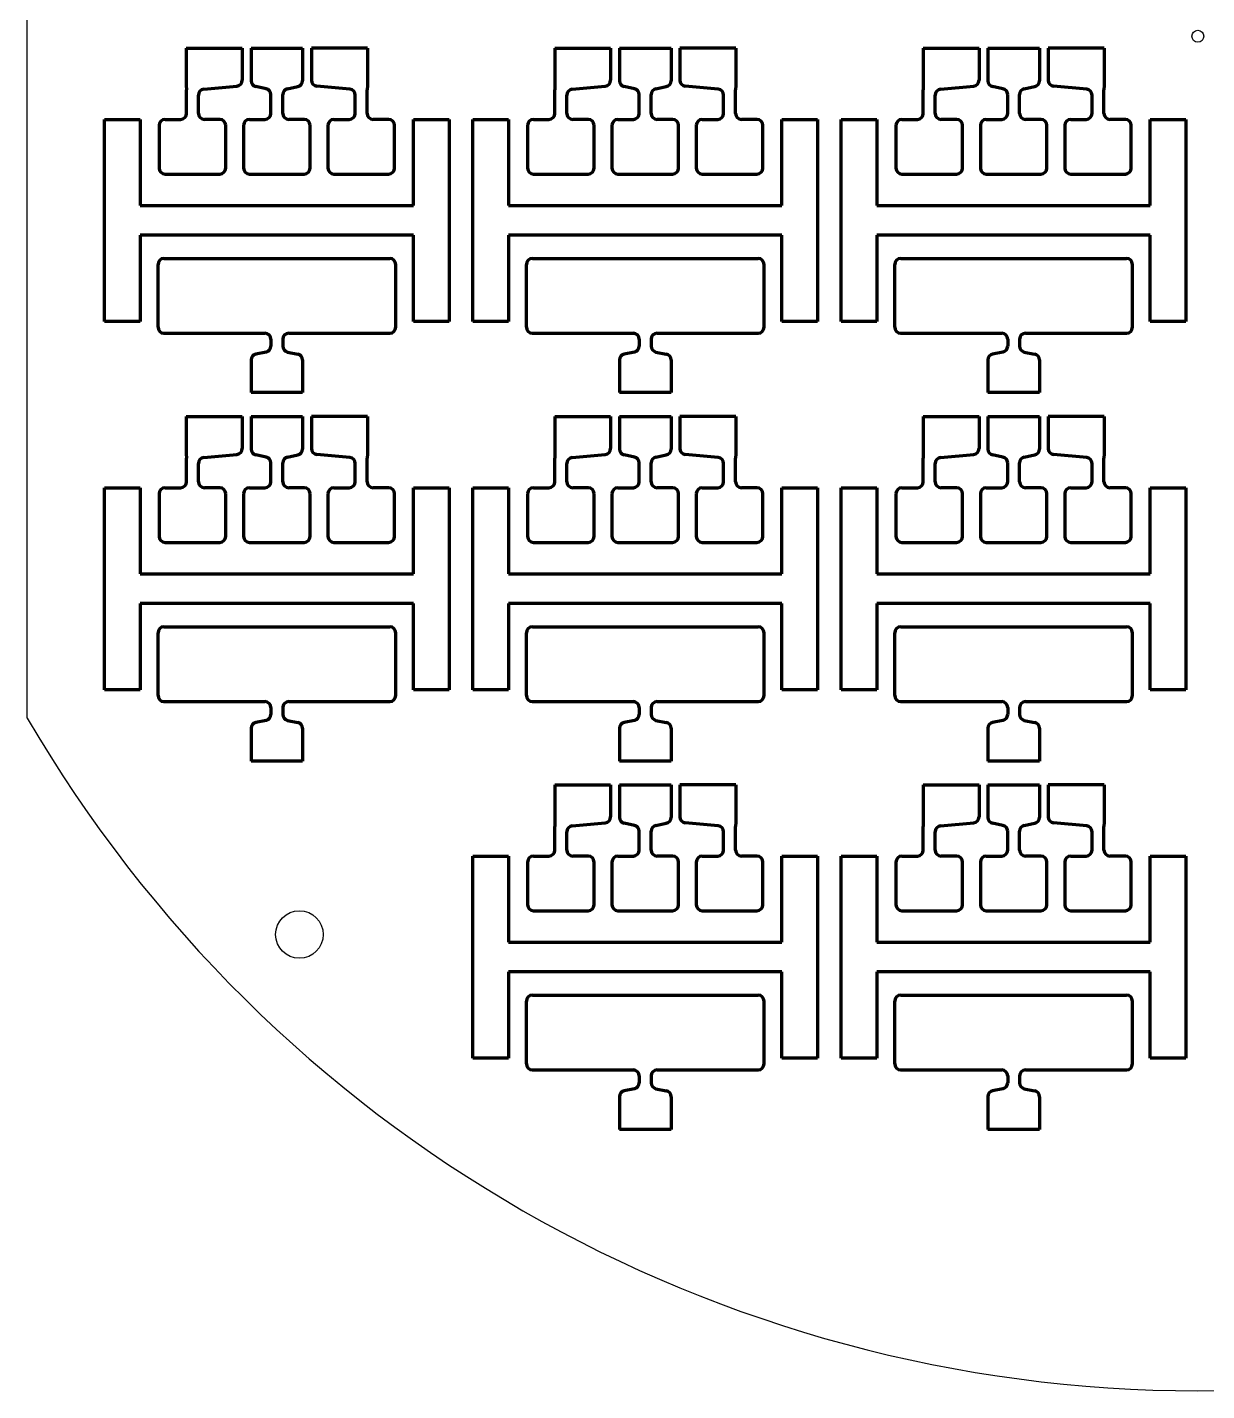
# Model space of a CAD drawing. Header units: millimetres. Extents: x 2372 to 2569, y 1689 to 1917.
# Drawn here: x 2372.4 to 2471.7, y 1689.3 to 1804 of the extents above; entities that cross this region are included whole.
import ezdxf

# ---------------------------------------------------------------- set-up
doc = ezdxf.new("R2010")
doc.units = ezdxf.units.MM
doc.layers.add('mask_hole', color=100, linetype='Continuous')
doc.layers.add('mask_outline', color=10, linetype='Continuous')
doc.layers.add('mask_stencil', color=30, linetype='Continuous', lineweight=70)

msp = doc.modelspace()

# ---------------------------------------------------------------- linework, layer by layer
at = {"layer": 'mask_hole'}
for centre, radius in [((2470.94, 1803.28), 0.5), ((2395.34, 1727.68), 2)]:
    msp.add_circle(centre, radius, dxfattribs=at)
at = {"layer": 'mask_outline'}
msp.add_line((2372.44, 1745.88), (2372.44, 1860.68), dxfattribs=at)
msp.add_arc((2470.94, 1803.28), 114, 210.2314, 329.7768, dxfattribs=at)
at = {"layer": 'mask_stencil'}
for p, q in [((2385.82, 1802.28), (2390.53, 1802.28)), ((2385.82, 1802.28), (2385.82, 1799.13)), ((2390.53, 1802.28), (2390.53, 1799.58)), ((2391.27, 1802.28), (2395.61, 1802.28)), ((2391.27, 1802.28), (2391.27, 1799.53)), ((2395.61, 1802.28), (2395.61, 1799.53)), ((2401.06, 1802.28), (2396.35, 1802.28)), ((2396.35, 1802.28), (2396.35, 1799.58)), ((2401.06, 1802.28), (2401.06, 1799.13)), ((2416.82, 1802.28), (2421.53, 1802.28)), ((2416.82, 1802.28), (2416.82, 1799.13)), ((2421.53, 1802.28), (2421.53, 1799.58)), ((2422.27, 1802.28), (2426.61, 1802.28)), ((2422.27, 1802.28), (2422.27, 1799.53)), ((2426.61, 1802.28), (2426.61, 1799.53)), ((2432.06, 1802.28), (2427.35, 1802.28)), ((2427.35, 1802.28), (2427.35, 1799.58)), ((2432.06, 1802.28), (2432.06, 1799.13)), ((2447.82, 1802.28), (2452.53, 1802.28)), ((2447.82, 1802.28), (2447.82, 1799.13)), ((2452.53, 1802.28), (2452.53, 1799.58)), ((2453.27, 1802.28), (2457.61, 1802.28)), ((2453.27, 1802.28), (2453.27, 1799.53)), ((2457.61, 1802.28), (2457.61, 1799.53)), ((2463.06, 1802.28), (2458.35, 1802.28)), ((2458.35, 1802.28), (2458.35, 1799.58)), ((2463.06, 1802.28), (2463.06, 1799.13)), ((2385.82, 1799.13), (2385.84, 1798.78)), ((2385.84, 1796.78), (2385.84, 1798.78)), ((2386.84, 1796.78), (2386.84, 1798.33)), ((2387.29, 1798.82), (2390.08, 1799.08)), ((2392.54, 1798.86), (2391.67, 1799.04)), ((2392.94, 1796.78), (2392.94, 1798.37)), ((2393.94, 1796.78), (2393.94, 1798.37)), ((2394.34, 1798.86), (2395.21, 1799.04)), ((2399.59, 1798.82), (2396.8, 1799.08)), ((2400.04, 1796.78), (2400.04, 1798.33)), ((2401.06, 1799.13), (2401.04, 1798.78)), ((2401.04, 1796.78), (2401.04, 1798.78)), ((2416.82, 1799.13), (2416.84, 1798.78)), ((2416.84, 1796.78), (2416.84, 1798.78)), ((2417.84, 1796.78), (2417.84, 1798.33)), ((2418.29, 1798.82), (2421.08, 1799.08)), ((2423.54, 1798.86), (2422.67, 1799.04)), ((2423.94, 1796.78), (2423.94, 1798.37)), ((2424.94, 1796.78), (2424.94, 1798.37)), ((2425.34, 1798.86), (2426.21, 1799.04)), ((2430.59, 1798.82), (2427.8, 1799.08)), ((2431.04, 1796.78), (2431.04, 1798.33)), ((2432.06, 1799.13), (2432.04, 1798.78)), ((2432.04, 1796.78), (2432.04, 1798.78)), ((2447.82, 1799.13), (2447.84, 1798.78)), ((2447.84, 1796.78), (2447.84, 1798.78)), ((2448.84, 1796.78), (2448.84, 1798.33)), ((2449.29, 1798.82), (2452.08, 1799.08)), ((2454.54, 1798.86), (2453.67, 1799.04)), ((2454.94, 1796.78), (2454.94, 1798.37)), ((2455.94, 1796.78), (2455.94, 1798.37)), ((2456.34, 1798.86), (2457.21, 1799.04)), ((2461.59, 1798.82), (2458.8, 1799.08)), ((2462.04, 1796.78), (2462.04, 1798.33)), ((2463.06, 1799.13), (2463.04, 1798.78)), ((2463.04, 1796.78), (2463.04, 1798.78)), ((2378.94, 1796.28), (2381.94, 1796.28)), ((2378.94, 1779.28), (2378.94, 1796.28)), ((2381.94, 1796.28), (2381.94, 1789.03)), ((2384.04, 1796.28), (2385.34, 1796.28)), ((2388.64, 1796.28), (2387.34, 1796.28)), ((2391.14, 1796.28), (2392.44, 1796.28)), ((2395.74, 1796.28), (2394.44, 1796.28)), ((2398.24, 1796.28), (2399.54, 1796.28)), ((2402.84, 1796.28), (2401.54, 1796.28)), ((2404.94, 1789.03), (2404.94, 1796.28)), ((2404.94, 1796.28), (2407.94, 1796.28)), ((2407.94, 1796.28), (2407.94, 1779.28)), ((2409.94, 1796.28), (2412.94, 1796.28)), ((2409.94, 1779.28), (2409.94, 1796.28)), ((2412.94, 1796.28), (2412.94, 1789.03)), ((2415.04, 1796.28), (2416.34, 1796.28)), ((2419.64, 1796.28), (2418.34, 1796.28)), ((2422.14, 1796.28), (2423.44, 1796.28)), ((2426.74, 1796.28), (2425.44, 1796.28)), ((2429.24, 1796.28), (2430.54, 1796.28)), ((2433.84, 1796.28), (2432.54, 1796.28)), ((2435.94, 1789.03), (2435.94, 1796.28)), ((2435.94, 1796.28), (2438.94, 1796.28)), ((2438.94, 1796.28), (2438.94, 1779.28)), ((2440.94, 1796.28), (2443.94, 1796.28)), ((2440.94, 1779.28), (2440.94, 1796.28)), ((2443.94, 1796.28), (2443.94, 1789.03)), ((2446.04, 1796.28), (2447.34, 1796.28)), ((2450.64, 1796.28), (2449.34, 1796.28)), ((2453.14, 1796.28), (2454.44, 1796.28)), ((2457.74, 1796.28), (2456.44, 1796.28)), ((2460.24, 1796.28), (2461.54, 1796.28)), ((2464.84, 1796.28), (2463.54, 1796.28)), ((2466.94, 1789.03), (2466.94, 1796.28)), ((2466.94, 1796.28), (2469.94, 1796.28)), ((2469.94, 1796.28), (2469.94, 1779.28)), ((2383.54, 1795.78), (2383.54, 1792.18)), ((2389.14, 1792.18), (2389.14, 1795.78)), ((2390.64, 1795.78), (2390.64, 1792.18)), ((2396.24, 1792.18), (2396.24, 1795.78)), ((2397.74, 1795.78), (2397.74, 1792.18)), ((2403.34, 1792.18), (2403.34, 1795.78)), ((2414.54, 1795.78), (2414.54, 1792.18)), ((2420.14, 1792.18), (2420.14, 1795.78)), ((2421.64, 1795.78), (2421.64, 1792.18)), ((2427.24, 1792.18), (2427.24, 1795.78)), ((2428.74, 1795.78), (2428.74, 1792.18)), ((2434.34, 1792.18), (2434.34, 1795.78)), ((2445.54, 1795.78), (2445.54, 1792.18)), ((2451.14, 1792.18), (2451.14, 1795.78)), ((2452.64, 1795.78), (2452.64, 1792.18)), ((2458.24, 1792.18), (2458.24, 1795.78)), ((2459.74, 1795.78), (2459.74, 1792.18)), ((2465.34, 1792.18), (2465.34, 1795.78)), ((2384.04, 1791.68), (2388.64, 1791.68)), ((2391.14, 1791.68), (2395.74, 1791.68)), ((2398.24, 1791.68), (2402.84, 1791.68)), ((2415.04, 1791.68), (2419.64, 1791.68)), ((2422.14, 1791.68), (2426.74, 1791.68)), ((2429.24, 1791.68), (2433.84, 1791.68)), ((2446.04, 1791.68), (2450.64, 1791.68)), ((2453.14, 1791.68), (2457.74, 1791.68)), ((2460.24, 1791.68), (2464.84, 1791.68)), ((2381.94, 1789.03), (2404.94, 1789.03)), ((2412.94, 1789.03), (2435.94, 1789.03)), ((2443.94, 1789.03), (2466.94, 1789.03)), ((2404.94, 1786.53), (2381.94, 1786.53)), ((2381.94, 1786.53), (2381.94, 1779.28)), ((2404.94, 1779.28), (2404.94, 1786.53)), ((2435.94, 1786.53), (2412.94, 1786.53)), ((2412.94, 1786.53), (2412.94, 1779.28)), ((2435.94, 1779.28), (2435.94, 1786.53)), ((2466.94, 1786.53), (2443.94, 1786.53)), ((2443.94, 1786.53), (2443.94, 1779.28)), ((2466.94, 1779.28), (2466.94, 1786.53)), ((2383.94, 1784.58), (2402.94, 1784.58)), ((2414.94, 1784.58), (2433.94, 1784.58)), ((2445.94, 1784.58), (2464.94, 1784.58)), ((2383.44, 1778.78), (2383.44, 1784.08)), ((2403.44, 1778.78), (2403.44, 1784.08)), ((2414.44, 1778.78), (2414.44, 1784.08)), ((2434.44, 1778.78), (2434.44, 1784.08)), ((2445.44, 1778.78), (2445.44, 1784.08)), ((2465.44, 1778.78), (2465.44, 1784.08)), ((2381.94, 1779.28), (2378.94, 1779.28)), ((2407.94, 1779.28), (2404.94, 1779.28)), ((2412.94, 1779.28), (2409.94, 1779.28)), ((2438.94, 1779.28), (2435.94, 1779.28)), ((2443.94, 1779.28), (2440.94, 1779.28)), ((2469.94, 1779.28), (2466.94, 1779.28)), ((2383.94, 1778.28), (2392.44, 1778.28)), ((2392.94, 1777.78), (2392.94, 1777.19)), ((2393.94, 1777.78), (2393.94, 1777.19)), ((2394.44, 1778.28), (2402.94, 1778.28)), ((2414.94, 1778.28), (2423.44, 1778.28)), ((2423.94, 1777.78), (2423.94, 1777.19)), ((2424.94, 1777.78), (2424.94, 1777.19)), ((2425.44, 1778.28), (2433.94, 1778.28)), ((2445.94, 1778.28), (2454.44, 1778.28)), ((2454.94, 1777.78), (2454.94, 1777.19)), ((2455.94, 1777.78), (2455.94, 1777.19)), ((2456.44, 1778.28), (2464.94, 1778.28)), ((2392.54, 1776.7), (2391.67, 1776.52)), ((2394.34, 1776.7), (2395.21, 1776.52)), ((2423.54, 1776.7), (2422.67, 1776.52)), ((2425.34, 1776.7), (2426.21, 1776.52)), ((2454.54, 1776.7), (2453.67, 1776.52)), ((2456.34, 1776.7), (2457.21, 1776.52)), ((2391.27, 1776.03), (2391.27, 1773.28)), ((2395.61, 1776.03), (2395.61, 1773.28)), ((2422.27, 1776.03), (2422.27, 1773.28)), ((2426.61, 1776.03), (2426.61, 1773.28)), ((2453.27, 1776.03), (2453.27, 1773.28)), ((2457.61, 1776.03), (2457.61, 1773.28)), ((2395.61, 1773.28), (2391.27, 1773.28)), ((2426.61, 1773.28), (2422.27, 1773.28)), ((2457.61, 1773.28), (2453.27, 1773.28)), ((2385.82, 1771.28), (2390.53, 1771.28)), ((2385.82, 1771.28), (2385.82, 1768.13)), ((2390.53, 1771.28), (2390.53, 1768.58)), ((2391.27, 1771.28), (2395.61, 1771.28)), ((2391.27, 1771.28), (2391.27, 1768.53)), ((2395.61, 1771.28), (2395.61, 1768.53)), ((2401.06, 1771.28), (2396.35, 1771.28)), ((2396.35, 1771.28), (2396.35, 1768.58)), ((2401.06, 1771.28), (2401.06, 1768.13)), ((2416.82, 1771.28), (2421.53, 1771.28)), ((2416.82, 1771.28), (2416.82, 1768.13)), ((2421.53, 1771.28), (2421.53, 1768.58)), ((2422.27, 1771.28), (2426.61, 1771.28)), ((2422.27, 1771.28), (2422.27, 1768.53)), ((2426.61, 1771.28), (2426.61, 1768.53)), ((2432.06, 1771.28), (2427.35, 1771.28)), ((2427.35, 1771.28), (2427.35, 1768.58)), ((2432.06, 1771.28), (2432.06, 1768.13)), ((2447.82, 1771.28), (2452.53, 1771.28)), ((2447.82, 1771.28), (2447.82, 1768.13)), ((2452.53, 1771.28), (2452.53, 1768.58)), ((2453.27, 1771.28), (2457.61, 1771.28)), ((2453.27, 1771.28), (2453.27, 1768.53)), ((2457.61, 1771.28), (2457.61, 1768.53)), ((2463.06, 1771.28), (2458.35, 1771.28)), ((2458.35, 1771.28), (2458.35, 1768.58)), ((2463.06, 1771.28), (2463.06, 1768.13)), ((2385.82, 1768.13), (2385.84, 1767.78)), ((2385.84, 1765.78), (2385.84, 1767.78)), ((2386.84, 1765.78), (2386.84, 1767.33)), ((2387.29, 1767.82), (2390.08, 1768.08)), ((2392.54, 1767.86), (2391.67, 1768.04)), ((2392.94, 1765.78), (2392.94, 1767.37)), ((2393.94, 1765.78), (2393.94, 1767.37)), ((2394.34, 1767.86), (2395.21, 1768.04)), ((2399.59, 1767.82), (2396.8, 1768.08)), ((2400.04, 1765.78), (2400.04, 1767.33)), ((2401.06, 1768.13), (2401.04, 1767.78)), ((2401.04, 1765.78), (2401.04, 1767.78)), ((2416.82, 1768.13), (2416.84, 1767.78)), ((2416.84, 1765.78), (2416.84, 1767.78)), ((2417.84, 1765.78), (2417.84, 1767.33)), ((2418.29, 1767.82), (2421.08, 1768.08)), ((2423.54, 1767.86), (2422.67, 1768.04)), ((2423.94, 1765.78), (2423.94, 1767.37)), ((2424.94, 1765.78), (2424.94, 1767.37)), ((2425.34, 1767.86), (2426.21, 1768.04)), ((2430.59, 1767.82), (2427.8, 1768.08)), ((2431.04, 1765.78), (2431.04, 1767.33)), ((2432.06, 1768.13), (2432.04, 1767.78)), ((2432.04, 1765.78), (2432.04, 1767.78)), ((2447.82, 1768.13), (2447.84, 1767.78)), ((2447.84, 1765.78), (2447.84, 1767.78)), ((2448.84, 1765.78), (2448.84, 1767.33)), ((2449.29, 1767.82), (2452.08, 1768.08)), ((2454.54, 1767.86), (2453.67, 1768.04)), ((2454.94, 1765.78), (2454.94, 1767.37)), ((2455.94, 1765.78), (2455.94, 1767.37)), ((2456.34, 1767.86), (2457.21, 1768.04)), ((2461.59, 1767.82), (2458.8, 1768.08)), ((2462.04, 1765.78), (2462.04, 1767.33)), ((2463.06, 1768.13), (2463.04, 1767.78)), ((2463.04, 1765.78), (2463.04, 1767.78)), ((2378.94, 1765.28), (2381.94, 1765.28)), ((2378.94, 1748.28), (2378.94, 1765.28)), ((2381.94, 1765.28), (2381.94, 1758.03)), ((2384.04, 1765.28), (2385.34, 1765.28)), ((2388.64, 1765.28), (2387.34, 1765.28)), ((2391.14, 1765.28), (2392.44, 1765.28)), ((2395.74, 1765.28), (2394.44, 1765.28)), ((2398.24, 1765.28), (2399.54, 1765.28)), ((2402.84, 1765.28), (2401.54, 1765.28)), ((2404.94, 1758.03), (2404.94, 1765.28)), ((2404.94, 1765.28), (2407.94, 1765.28)), ((2407.94, 1765.28), (2407.94, 1748.28)), ((2409.94, 1765.28), (2412.94, 1765.28)), ((2409.94, 1748.28), (2409.94, 1765.28)), ((2412.94, 1765.28), (2412.94, 1758.03)), ((2415.04, 1765.28), (2416.34, 1765.28)), ((2419.64, 1765.28), (2418.34, 1765.28)), ((2422.14, 1765.28), (2423.44, 1765.28)), ((2426.74, 1765.28), (2425.44, 1765.28)), ((2429.24, 1765.28), (2430.54, 1765.28)), ((2433.84, 1765.28), (2432.54, 1765.28)), ((2435.94, 1758.03), (2435.94, 1765.28)), ((2435.94, 1765.28), (2438.94, 1765.28)), ((2438.94, 1765.28), (2438.94, 1748.28)), ((2440.94, 1765.28), (2443.94, 1765.28)), ((2440.94, 1748.28), (2440.94, 1765.28)), ((2443.94, 1765.28), (2443.94, 1758.03)), ((2446.04, 1765.28), (2447.34, 1765.28)), ((2450.64, 1765.28), (2449.34, 1765.28)), ((2453.14, 1765.28), (2454.44, 1765.28)), ((2457.74, 1765.28), (2456.44, 1765.28)), ((2460.24, 1765.28), (2461.54, 1765.28)), ((2464.84, 1765.28), (2463.54, 1765.28)), ((2466.94, 1758.03), (2466.94, 1765.28)), ((2466.94, 1765.28), (2469.94, 1765.28)), ((2469.94, 1765.28), (2469.94, 1748.28)), ((2383.54, 1764.78), (2383.54, 1761.18)), ((2389.14, 1761.18), (2389.14, 1764.78)), ((2390.64, 1764.78), (2390.64, 1761.18)), ((2396.24, 1761.18), (2396.24, 1764.78)), ((2397.74, 1764.78), (2397.74, 1761.18)), ((2403.34, 1761.18), (2403.34, 1764.78)), ((2414.54, 1764.78), (2414.54, 1761.18)), ((2420.14, 1761.18), (2420.14, 1764.78)), ((2421.64, 1764.78), (2421.64, 1761.18)), ((2427.24, 1761.18), (2427.24, 1764.78)), ((2428.74, 1764.78), (2428.74, 1761.18)), ((2434.34, 1761.18), (2434.34, 1764.78)), ((2445.54, 1764.78), (2445.54, 1761.18)), ((2451.14, 1761.18), (2451.14, 1764.78)), ((2452.64, 1764.78), (2452.64, 1761.18)), ((2458.24, 1761.18), (2458.24, 1764.78)), ((2459.74, 1764.78), (2459.74, 1761.18)), ((2465.34, 1761.18), (2465.34, 1764.78)), ((2384.04, 1760.68), (2388.64, 1760.68)), ((2391.14, 1760.68), (2395.74, 1760.68)), ((2398.24, 1760.68), (2402.84, 1760.68)), ((2415.04, 1760.68), (2419.64, 1760.68)), ((2422.14, 1760.68), (2426.74, 1760.68)), ((2429.24, 1760.68), (2433.84, 1760.68)), ((2446.04, 1760.68), (2450.64, 1760.68)), ((2453.14, 1760.68), (2457.74, 1760.68)), ((2460.24, 1760.68), (2464.84, 1760.68)), ((2381.94, 1758.03), (2404.94, 1758.03)), ((2412.94, 1758.03), (2435.94, 1758.03)), ((2443.94, 1758.03), (2466.94, 1758.03)), ((2404.94, 1755.53), (2381.94, 1755.53)), ((2381.94, 1755.53), (2381.94, 1748.28)), ((2404.94, 1748.28), (2404.94, 1755.53)), ((2435.94, 1755.53), (2412.94, 1755.53)), ((2412.94, 1755.53), (2412.94, 1748.28)), ((2435.94, 1748.28), (2435.94, 1755.53)), ((2466.94, 1755.53), (2443.94, 1755.53)), ((2443.94, 1755.53), (2443.94, 1748.28)), ((2466.94, 1748.28), (2466.94, 1755.53)), ((2383.94, 1753.58), (2402.94, 1753.58)), ((2414.94, 1753.58), (2433.94, 1753.58)), ((2445.94, 1753.58), (2464.94, 1753.58)), ((2383.44, 1747.78), (2383.44, 1753.08)), ((2403.44, 1747.78), (2403.44, 1753.08)), ((2414.44, 1747.78), (2414.44, 1753.08)), ((2434.44, 1747.78), (2434.44, 1753.08)), ((2445.44, 1747.78), (2445.44, 1753.08)), ((2465.44, 1747.78), (2465.44, 1753.08)), ((2381.94, 1748.28), (2378.94, 1748.28)), ((2407.94, 1748.28), (2404.94, 1748.28)), ((2412.94, 1748.28), (2409.94, 1748.28)), ((2438.94, 1748.28), (2435.94, 1748.28)), ((2443.94, 1748.28), (2440.94, 1748.28)), ((2469.94, 1748.28), (2466.94, 1748.28)), ((2383.94, 1747.28), (2392.44, 1747.28)), ((2392.94, 1746.78), (2392.94, 1746.19)), ((2393.94, 1746.78), (2393.94, 1746.19)), ((2394.44, 1747.28), (2402.94, 1747.28)), ((2414.94, 1747.28), (2423.44, 1747.28)), ((2423.94, 1746.78), (2423.94, 1746.19)), ((2424.94, 1746.78), (2424.94, 1746.19)), ((2425.44, 1747.28), (2433.94, 1747.28)), ((2445.94, 1747.28), (2454.44, 1747.28)), ((2454.94, 1746.78), (2454.94, 1746.19)), ((2455.94, 1746.78), (2455.94, 1746.19)), ((2456.44, 1747.28), (2464.94, 1747.28)), ((2392.54, 1745.7), (2391.67, 1745.52)), ((2394.34, 1745.7), (2395.21, 1745.52)), ((2423.54, 1745.7), (2422.67, 1745.52)), ((2425.34, 1745.7), (2426.21, 1745.52)), ((2454.54, 1745.7), (2453.67, 1745.52)), ((2456.34, 1745.7), (2457.21, 1745.52)), ((2391.27, 1745.03), (2391.27, 1742.28)), ((2395.61, 1745.03), (2395.61, 1742.28)), ((2422.27, 1745.03), (2422.27, 1742.28)), ((2426.61, 1745.03), (2426.61, 1742.28)), ((2453.27, 1745.03), (2453.27, 1742.28)), ((2457.61, 1745.03), (2457.61, 1742.28)), ((2395.61, 1742.28), (2391.27, 1742.28)), ((2426.61, 1742.28), (2422.27, 1742.28)), ((2457.61, 1742.28), (2453.27, 1742.28)), ((2416.82, 1740.28), (2421.53, 1740.28)), ((2416.82, 1740.28), (2416.82, 1737.13)), ((2421.53, 1740.28), (2421.53, 1737.58)), ((2422.27, 1740.28), (2426.61, 1740.28)), ((2422.27, 1740.28), (2422.27, 1737.53)), ((2426.61, 1740.28), (2426.61, 1737.53)), ((2432.06, 1740.28), (2427.35, 1740.28)), ((2427.35, 1740.28), (2427.35, 1737.58)), ((2432.06, 1740.28), (2432.06, 1737.13)), ((2447.82, 1740.28), (2452.53, 1740.28)), ((2447.82, 1740.28), (2447.82, 1737.13)), ((2452.53, 1740.28), (2452.53, 1737.58)), ((2453.27, 1740.28), (2457.61, 1740.28)), ((2453.27, 1740.28), (2453.27, 1737.53)), ((2457.61, 1740.28), (2457.61, 1737.53)), ((2463.06, 1740.28), (2458.35, 1740.28)), ((2458.35, 1740.28), (2458.35, 1737.58)), ((2463.06, 1740.28), (2463.06, 1737.13)), ((2416.82, 1737.13), (2416.84, 1736.78)), ((2416.84, 1734.78), (2416.84, 1736.78)), ((2417.84, 1734.78), (2417.84, 1736.33)), ((2418.29, 1736.82), (2421.08, 1737.08)), ((2423.54, 1736.86), (2422.67, 1737.04)), ((2423.94, 1734.78), (2423.94, 1736.37)), ((2424.94, 1734.78), (2424.94, 1736.37)), ((2425.34, 1736.86), (2426.21, 1737.04)), ((2430.59, 1736.82), (2427.8, 1737.08)), ((2431.04, 1734.78), (2431.04, 1736.33)), ((2432.06, 1737.13), (2432.04, 1736.78)), ((2432.04, 1734.78), (2432.04, 1736.78)), ((2447.82, 1737.13), (2447.84, 1736.78)), ((2447.84, 1734.78), (2447.84, 1736.78)), ((2448.84, 1734.78), (2448.84, 1736.33)), ((2449.29, 1736.82), (2452.08, 1737.08)), ((2454.54, 1736.86), (2453.67, 1737.04)), ((2454.94, 1734.78), (2454.94, 1736.37)), ((2455.94, 1734.78), (2455.94, 1736.37)), ((2456.34, 1736.86), (2457.21, 1737.04)), ((2461.59, 1736.82), (2458.8, 1737.08)), ((2462.04, 1734.78), (2462.04, 1736.33)), ((2463.06, 1737.13), (2463.04, 1736.78)), ((2463.04, 1734.78), (2463.04, 1736.78)), ((2409.94, 1734.28), (2412.94, 1734.28)), ((2409.94, 1717.28), (2409.94, 1734.28)), ((2412.94, 1734.28), (2412.94, 1727.03)), ((2415.04, 1734.28), (2416.34, 1734.28)), ((2419.64, 1734.28), (2418.34, 1734.28)), ((2422.14, 1734.28), (2423.44, 1734.28)), ((2426.74, 1734.28), (2425.44, 1734.28)), ((2429.24, 1734.28), (2430.54, 1734.28)), ((2433.84, 1734.28), (2432.54, 1734.28)), ((2435.94, 1727.03), (2435.94, 1734.28)), ((2435.94, 1734.28), (2438.94, 1734.28)), ((2438.94, 1734.28), (2438.94, 1717.28)), ((2440.94, 1734.28), (2443.94, 1734.28)), ((2440.94, 1717.28), (2440.94, 1734.28)), ((2443.94, 1734.28), (2443.94, 1727.03)), ((2446.04, 1734.28), (2447.34, 1734.28)), ((2450.64, 1734.28), (2449.34, 1734.28)), ((2453.14, 1734.28), (2454.44, 1734.28)), ((2457.74, 1734.28), (2456.44, 1734.28)), ((2460.24, 1734.28), (2461.54, 1734.28)), ((2464.84, 1734.28), (2463.54, 1734.28)), ((2466.94, 1727.03), (2466.94, 1734.28)), ((2466.94, 1734.28), (2469.94, 1734.28)), ((2469.94, 1734.28), (2469.94, 1717.28)), ((2414.54, 1733.78), (2414.54, 1730.18)), ((2420.14, 1730.18), (2420.14, 1733.78)), ((2421.64, 1733.78), (2421.64, 1730.18)), ((2427.24, 1730.18), (2427.24, 1733.78)), ((2428.74, 1733.78), (2428.74, 1730.18)), ((2434.34, 1730.18), (2434.34, 1733.78)), ((2445.54, 1733.78), (2445.54, 1730.18)), ((2451.14, 1730.18), (2451.14, 1733.78)), ((2452.64, 1733.78), (2452.64, 1730.18)), ((2458.24, 1730.18), (2458.24, 1733.78)), ((2459.74, 1733.78), (2459.74, 1730.18)), ((2465.34, 1730.18), (2465.34, 1733.78)), ((2415.04, 1729.68), (2419.64, 1729.68)), ((2422.14, 1729.68), (2426.74, 1729.68)), ((2429.24, 1729.68), (2433.84, 1729.68)), ((2446.04, 1729.68), (2450.64, 1729.68)), ((2453.14, 1729.68), (2457.74, 1729.68)), ((2460.24, 1729.68), (2464.84, 1729.68)), ((2412.94, 1727.03), (2435.94, 1727.03)), ((2443.94, 1727.03), (2466.94, 1727.03)), ((2435.94, 1724.53), (2412.94, 1724.53)), ((2412.94, 1724.53), (2412.94, 1717.28)), ((2435.94, 1717.28), (2435.94, 1724.53)), ((2466.94, 1724.53), (2443.94, 1724.53)), ((2443.94, 1724.53), (2443.94, 1717.28)), ((2466.94, 1717.28), (2466.94, 1724.53)), ((2414.94, 1722.58), (2433.94, 1722.58)), ((2445.94, 1722.58), (2464.94, 1722.58)), ((2414.44, 1716.78), (2414.44, 1722.08)), ((2434.44, 1716.78), (2434.44, 1722.08)), ((2445.44, 1716.78), (2445.44, 1722.08)), ((2465.44, 1716.78), (2465.44, 1722.08)), ((2412.94, 1717.28), (2409.94, 1717.28)), ((2438.94, 1717.28), (2435.94, 1717.28)), ((2443.94, 1717.28), (2440.94, 1717.28)), ((2469.94, 1717.28), (2466.94, 1717.28)), ((2414.94, 1716.28), (2423.44, 1716.28)), ((2423.94, 1715.78), (2423.94, 1715.19)), ((2424.94, 1715.78), (2424.94, 1715.19)), ((2425.44, 1716.28), (2433.94, 1716.28)), ((2445.94, 1716.28), (2454.44, 1716.28)), ((2454.94, 1715.78), (2454.94, 1715.19)), ((2455.94, 1715.78), (2455.94, 1715.19)), ((2456.44, 1716.28), (2464.94, 1716.28)), ((2423.54, 1714.7), (2422.67, 1714.52)), ((2425.34, 1714.7), (2426.21, 1714.52)), ((2454.54, 1714.7), (2453.67, 1714.52)), ((2456.34, 1714.7), (2457.21, 1714.52)), ((2422.27, 1714.03), (2422.27, 1711.28)), ((2426.61, 1714.03), (2426.61, 1711.28)), ((2453.27, 1714.03), (2453.27, 1711.28)), ((2457.61, 1714.03), (2457.61, 1711.28)), ((2426.61, 1711.28), (2422.27, 1711.28)), ((2457.61, 1711.28), (2453.27, 1711.28))]:
    msp.add_line(p, q, dxfattribs=at)
for centre, start, end in [((2390.03, 1799.58), 275.3386, 360), ((2391.77, 1799.53), 180, 258.3428), ((2395.11, 1799.53), 281.6572, 0), ((2396.85, 1799.58), 180, 264.6614), ((2421.03, 1799.58), 275.3386, 360), ((2422.77, 1799.53), 180, 258.3428), ((2426.11, 1799.53), 281.6572, 0), ((2427.85, 1799.58), 180, 264.6614), ((2452.03, 1799.58), 275.3386, 360), ((2453.77, 1799.53), 180, 258.3428), ((2457.11, 1799.53), 281.6572, 0), ((2458.85, 1799.58), 180, 264.6614), ((2387.34, 1798.33), 95.3386, 179.9989), ((2392.44, 1798.37), 0, 78.3428), ((2394.44, 1798.37), 101.6572, 179.9988), ((2399.54, 1798.33), 0.0011, 84.6614), ((2418.34, 1798.33), 95.3386, 179.9989), ((2423.44, 1798.37), 0, 78.3428), ((2425.44, 1798.37), 101.6572, 179.9988), ((2430.54, 1798.33), 0.0011, 84.6614), ((2449.34, 1798.33), 95.3386, 179.9989), ((2454.44, 1798.37), 0, 78.3428), ((2456.44, 1798.37), 101.6572, 179.9988), ((2461.54, 1798.33), 0.0011, 84.6614), ((2384.04, 1795.78), 90, 180), ((2385.34, 1796.78), 270, 0), ((2387.34, 1796.78), 180, 270), ((2388.64, 1795.78), 0, 90), ((2391.14, 1795.78), 90, 180), ((2392.44, 1796.78), 270, 0), ((2394.44, 1796.78), 180, 270), ((2395.74, 1795.78), 0, 90), ((2398.24, 1795.78), 90, 180), ((2399.54, 1796.78), 270, 0), ((2401.54, 1796.78), 180, 270), ((2402.84, 1795.78), 0, 90), ((2415.04, 1795.78), 90, 180), ((2416.34, 1796.78), 270, 0), ((2418.34, 1796.78), 180, 270), ((2419.64, 1795.78), 0, 90), ((2422.14, 1795.78), 90, 180), ((2423.44, 1796.78), 270, 0), ((2425.44, 1796.78), 180, 270), ((2426.74, 1795.78), 0, 90), ((2429.24, 1795.78), 90, 180), ((2430.54, 1796.78), 270, 0), ((2432.54, 1796.78), 180, 270), ((2433.84, 1795.78), 0, 90), ((2446.04, 1795.78), 90, 180), ((2447.34, 1796.78), 270, 0), ((2449.34, 1796.78), 180, 270), ((2450.64, 1795.78), 0, 90), ((2453.14, 1795.78), 90, 180), ((2454.44, 1796.78), 270, 0), ((2456.44, 1796.78), 180, 270), ((2457.74, 1795.78), 0, 90), ((2460.24, 1795.78), 90, 180), ((2461.54, 1796.78), 270, 0), ((2463.54, 1796.78), 180, 270), ((2464.84, 1795.78), 0, 90), ((2384.04, 1792.18), 180, 270), ((2388.64, 1792.18), 270, 0), ((2391.14, 1792.18), 180, 270), ((2395.74, 1792.18), 270, 0), ((2398.24, 1792.18), 180, 270), ((2402.84, 1792.18), 270, 0), ((2415.04, 1792.18), 180, 270), ((2419.64, 1792.18), 270, 0), ((2422.14, 1792.18), 180, 270), ((2426.74, 1792.18), 270, 0), ((2429.24, 1792.18), 180, 270), ((2433.84, 1792.18), 270, 0), ((2446.04, 1792.18), 180, 270), ((2450.64, 1792.18), 270, 0), ((2453.14, 1792.18), 180, 270), ((2457.74, 1792.18), 270, 0), ((2460.24, 1792.18), 180, 270), ((2464.84, 1792.18), 270, 0), ((2383.94, 1784.08), 90, 180), ((2402.94, 1784.08), 0, 90), ((2414.94, 1784.08), 90, 180), ((2433.94, 1784.08), 0, 90), ((2445.94, 1784.08), 90, 180), ((2464.94, 1784.08), 0, 90), ((2383.94, 1778.78), 180, 270), ((2402.94, 1778.78), 270, 0), ((2414.94, 1778.78), 180, 270), ((2433.94, 1778.78), 270, 0), ((2445.94, 1778.78), 180, 270), ((2464.94, 1778.78), 270, 0), ((2392.44, 1777.78), 0, 90), ((2394.44, 1777.78), 90, 180), ((2423.44, 1777.78), 0, 90), ((2425.44, 1777.78), 90, 180), ((2454.44, 1777.78), 0, 90), ((2456.44, 1777.78), 90, 180), ((2391.77, 1776.03), 101.6572, 180), ((2392.44, 1777.19), 281.6572, 0), ((2394.44, 1777.19), 180.0012, 258.3428), ((2395.11, 1776.03), 0, 78.3428), ((2422.77, 1776.03), 101.6572, 180), ((2423.44, 1777.19), 281.6572, 0), ((2425.44, 1777.19), 180.0012, 258.3428), ((2426.11, 1776.03), 0, 78.3428), ((2453.77, 1776.03), 101.6572, 180), ((2454.44, 1777.19), 281.6572, 0), ((2456.44, 1777.19), 180.0012, 258.3428), ((2457.11, 1776.03), 0, 78.3428), ((2390.03, 1768.58), 275.3386, 360), ((2391.77, 1768.53), 180, 258.3428), ((2395.11, 1768.53), 281.6572, 0), ((2396.85, 1768.58), 180, 264.6614), ((2421.03, 1768.58), 275.3386, 360), ((2422.77, 1768.53), 180, 258.3428), ((2426.11, 1768.53), 281.6572, 0), ((2427.85, 1768.58), 180, 264.6614), ((2452.03, 1768.58), 275.3386, 360), ((2453.77, 1768.53), 180, 258.3428), ((2457.11, 1768.53), 281.6572, 0), ((2458.85, 1768.58), 180, 264.6614), ((2387.34, 1767.33), 95.3386, 179.9989), ((2392.44, 1767.37), 0, 78.3428), ((2394.44, 1767.37), 101.6572, 179.9988), ((2399.54, 1767.33), 0.0011, 84.6614), ((2418.34, 1767.33), 95.3386, 179.9989), ((2423.44, 1767.37), 0, 78.3428), ((2425.44, 1767.37), 101.6572, 179.9988), ((2430.54, 1767.33), 0.0011, 84.6614), ((2449.34, 1767.33), 95.3386, 179.9989), ((2454.44, 1767.37), 0, 78.3428), ((2456.44, 1767.37), 101.6572, 179.9988), ((2461.54, 1767.33), 0.0011, 84.6614), ((2384.04, 1764.78), 90, 180), ((2385.34, 1765.78), 270, 0), ((2387.34, 1765.78), 180, 270), ((2388.64, 1764.78), 0, 90), ((2391.14, 1764.78), 90, 180), ((2392.44, 1765.78), 270, 0), ((2394.44, 1765.78), 180, 270), ((2395.74, 1764.78), 0, 90), ((2398.24, 1764.78), 90, 180), ((2399.54, 1765.78), 270, 0), ((2401.54, 1765.78), 180, 270), ((2402.84, 1764.78), 0, 90), ((2415.04, 1764.78), 90, 180), ((2416.34, 1765.78), 270, 0), ((2418.34, 1765.78), 180, 270), ((2419.64, 1764.78), 0, 90), ((2422.14, 1764.78), 90, 180), ((2423.44, 1765.78), 270, 0), ((2425.44, 1765.78), 180, 270), ((2426.74, 1764.78), 0, 90), ((2429.24, 1764.78), 90, 180), ((2430.54, 1765.78), 270, 0), ((2432.54, 1765.78), 180, 270), ((2433.84, 1764.78), 0, 90), ((2446.04, 1764.78), 90, 180), ((2447.34, 1765.78), 270, 0), ((2449.34, 1765.78), 180, 270), ((2450.64, 1764.78), 0, 90), ((2453.14, 1764.78), 90, 180), ((2454.44, 1765.78), 270, 0), ((2456.44, 1765.78), 180, 270), ((2457.74, 1764.78), 0, 90), ((2460.24, 1764.78), 90, 180), ((2461.54, 1765.78), 270, 0), ((2463.54, 1765.78), 180, 270), ((2464.84, 1764.78), 0, 90), ((2384.04, 1761.18), 180, 270), ((2388.64, 1761.18), 270, 0), ((2391.14, 1761.18), 180, 270), ((2395.74, 1761.18), 270, 0), ((2398.24, 1761.18), 180, 270), ((2402.84, 1761.18), 270, 0), ((2415.04, 1761.18), 180, 270), ((2419.64, 1761.18), 270, 0), ((2422.14, 1761.18), 180, 270), ((2426.74, 1761.18), 270, 0), ((2429.24, 1761.18), 180, 270), ((2433.84, 1761.18), 270, 0), ((2446.04, 1761.18), 180, 270), ((2450.64, 1761.18), 270, 0), ((2453.14, 1761.18), 180, 270), ((2457.74, 1761.18), 270, 0), ((2460.24, 1761.18), 180, 270), ((2464.84, 1761.18), 270, 0), ((2383.94, 1753.08), 90, 180), ((2402.94, 1753.08), 0, 90), ((2414.94, 1753.08), 90, 180), ((2433.94, 1753.08), 0, 90), ((2445.94, 1753.08), 90, 180), ((2464.94, 1753.08), 0, 90), ((2383.94, 1747.78), 180, 270), ((2402.94, 1747.78), 270, 0), ((2414.94, 1747.78), 180, 270), ((2433.94, 1747.78), 270, 0), ((2445.94, 1747.78), 180, 270), ((2464.94, 1747.78), 270, 0), ((2392.44, 1746.78), 0, 90), ((2394.44, 1746.78), 90, 180), ((2423.44, 1746.78), 0, 90), ((2425.44, 1746.78), 90, 180), ((2454.44, 1746.78), 0, 90), ((2456.44, 1746.78), 90, 180), ((2391.77, 1745.03), 101.6572, 180), ((2392.44, 1746.19), 281.6572, 0), ((2394.44, 1746.19), 180.0012, 258.3428), ((2395.11, 1745.03), 0, 78.3428), ((2422.77, 1745.03), 101.6572, 180), ((2423.44, 1746.19), 281.6572, 0), ((2425.44, 1746.19), 180.0012, 258.3428), ((2426.11, 1745.03), 0, 78.3428), ((2453.77, 1745.03), 101.6572, 180), ((2454.44, 1746.19), 281.6572, 0), ((2456.44, 1746.19), 180.0012, 258.3428), ((2457.11, 1745.03), 0, 78.3428), ((2421.03, 1737.58), 275.3386, 360), ((2422.77, 1737.53), 180, 258.3428), ((2426.11, 1737.53), 281.6572, 0), ((2427.85, 1737.58), 180, 264.6614), ((2452.03, 1737.58), 275.3386, 360), ((2453.77, 1737.53), 180, 258.3428), ((2457.11, 1737.53), 281.6572, 0), ((2458.85, 1737.58), 180, 264.6614), ((2418.34, 1736.33), 95.3386, 179.9989), ((2423.44, 1736.37), 0, 78.3428), ((2425.44, 1736.37), 101.6572, 179.9988), ((2430.54, 1736.33), 0.0011, 84.6614), ((2449.34, 1736.33), 95.3386, 179.9989), ((2454.44, 1736.37), 0, 78.3428), ((2456.44, 1736.37), 101.6572, 179.9988), ((2461.54, 1736.33), 0.0011, 84.6614), ((2415.04, 1733.78), 90, 180), ((2416.34, 1734.78), 270, 0), ((2418.34, 1734.78), 180, 270), ((2419.64, 1733.78), 0, 90), ((2422.14, 1733.78), 90, 180), ((2423.44, 1734.78), 270, 0), ((2425.44, 1734.78), 180, 270), ((2426.74, 1733.78), 0, 90), ((2429.24, 1733.78), 90, 180), ((2430.54, 1734.78), 270, 0), ((2432.54, 1734.78), 180, 270), ((2433.84, 1733.78), 0, 90), ((2446.04, 1733.78), 90, 180), ((2447.34, 1734.78), 270, 0), ((2449.34, 1734.78), 180, 270), ((2450.64, 1733.78), 0, 90), ((2453.14, 1733.78), 90, 180), ((2454.44, 1734.78), 270, 0), ((2456.44, 1734.78), 180, 270), ((2457.74, 1733.78), 0, 90), ((2460.24, 1733.78), 90, 180), ((2461.54, 1734.78), 270, 0), ((2463.54, 1734.78), 180, 270), ((2464.84, 1733.78), 0, 90), ((2415.04, 1730.18), 180, 270), ((2419.64, 1730.18), 270, 0), ((2422.14, 1730.18), 180, 270), ((2426.74, 1730.18), 270, 0), ((2429.24, 1730.18), 180, 270), ((2433.84, 1730.18), 270, 0), ((2446.04, 1730.18), 180, 270), ((2450.64, 1730.18), 270, 0), ((2453.14, 1730.18), 180, 270), ((2457.74, 1730.18), 270, 0), ((2460.24, 1730.18), 180, 270), ((2464.84, 1730.18), 270, 0), ((2414.94, 1722.08), 90, 180), ((2433.94, 1722.08), 0, 90), ((2445.94, 1722.08), 90, 180), ((2464.94, 1722.08), 0, 90), ((2414.94, 1716.78), 180, 270), ((2433.94, 1716.78), 270, 0), ((2445.94, 1716.78), 180, 270), ((2464.94, 1716.78), 270, 0), ((2423.44, 1715.78), 0, 90), ((2425.44, 1715.78), 90, 180), ((2454.44, 1715.78), 0, 90), ((2456.44, 1715.78), 90, 180), ((2422.77, 1714.03), 101.6572, 180), ((2423.44, 1715.19), 281.6572, 0), ((2425.44, 1715.19), 180.0012, 258.3428), ((2426.11, 1714.03), 0, 78.3428), ((2453.77, 1714.03), 101.6572, 180), ((2454.44, 1715.19), 281.6572, 0), ((2456.44, 1715.19), 180.0012, 258.3428), ((2457.11, 1714.03), 0, 78.3428)]:
    msp.add_arc(centre, 0.5, start, end, dxfattribs=at)

doc.saveas('drawing.dxf')
